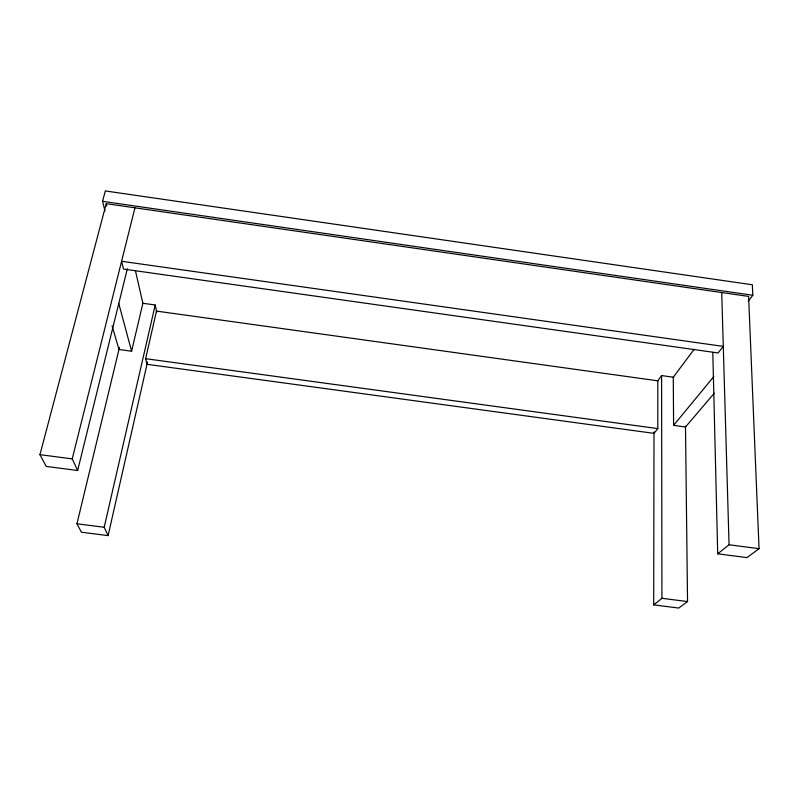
<?xml version="1.0" encoding="UTF-8"?>
<svg xmlns="http://www.w3.org/2000/svg" width="799" height="799" viewBox="0 0 799 799"><rect width="100%" height="100%" fill="white"/><g stroke="black" fill="none" stroke-linecap="round" stroke-linejoin="round"><path stroke-width="1.2" d="M657.807 428.604L657.817 380.823L156.484 311.091L145.618 358.681L146.996 364.304L654.011 433.368L657.807 428.604L145.618 358.681M685.482 426.117L687.549 601.557L678.76 608.059L653.692 604.873L654.011 431.979M119.46 347.445L76.944 523.794L81.448 532.224L108.095 535.61L147.555 361.877M108.095 535.61L104.2 527.26L155.206 304.988L142.871 303.27L135.401 270.551M112.09 325.842L118.971 349.493L131.595 351.22L142.881 303.27M712.798 352.389L717.712 553.807L746.965 557.612L759.05 548.673L748.613 296.409L106.227 203.665L39.95 454.661L46.232 466.406L77.653 470.501L127.331 268.784M77.653 470.501L72.23 458.886L134.951 207.81M104.999 210.976L102.552 201.328L105.318 190.941L752.358 284.784L752.818 295.27L748.224 301.163M657.507 381.243L661.602 375.58L673.877 377.298M694.201 349.233L673.277 377.208L673.597 425.368L685.492 426.996L714.296 393.188M673.597 425.368L713.827 376.549M653.692 604.873L661.932 598.301L687.549 601.557M717.712 553.807L729.058 544.758L759.05 548.673M76.944 523.794L104.2 527.26M39.95 454.661L72.23 458.886M102.552 201.328L752.818 295.27M118.731 303.37L131.595 351.22M106.227 203.665L106.806 206.012M155.206 304.988L156.714 312.239M721.717 292.524L729.058 544.758M661.602 375.58L661.932 598.301M723.285 346.396L718.071 352.948L123.515 269.073L121.588 261.283L723.285 346.396"/></g></svg>
